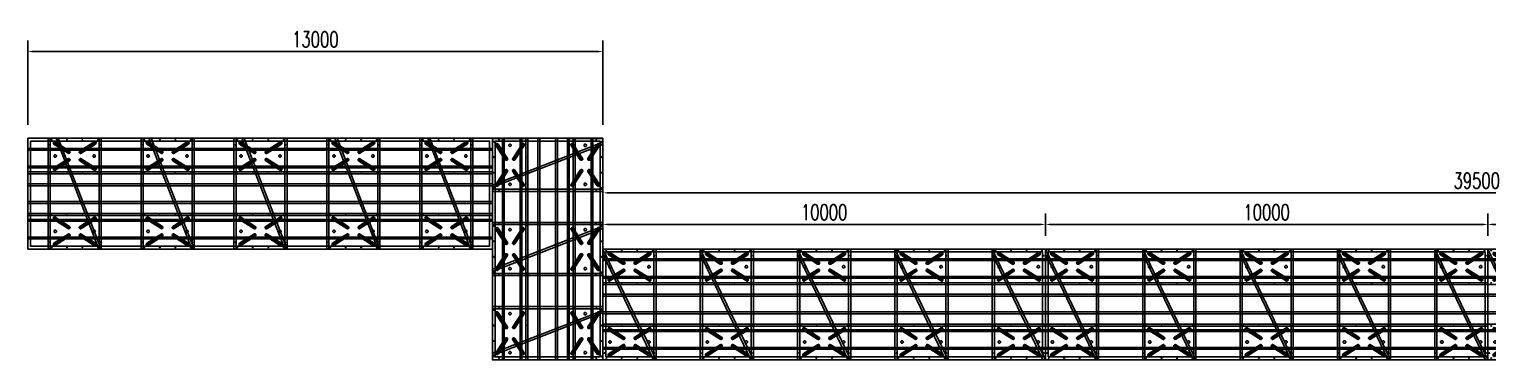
# Model space of a CAD drawing. Header units: millimetres. Extents: x -1871197 to -1180782, y 1281217 to 1543414.
# Drawn here: x -1423046 to -1390078, y 1391817 to 1399281 of the extents above; entities that cross this region are included whole.
import ezdxf

# ---------------------------------------------------------------- set-up
doc = ezdxf.new("R2010")
doc.units = ezdxf.units.MM
doc.header["$LTSCALE"] = 10
doc.layers.get('0').update_dxf_attribs({"linetype": 'CONTINUOUS'})
doc.layers.get('DEFPOINTS').update_dxf_attribs({"linetype": 'CONTINUOUS'})
for name, color, linetype in [('W-FLOAT_BOWL浮筒', 253, 'CONTINUOUS'), ('W-STEEL_FRAME钢架', 3, 'CONTINUOUS'), ('W-STEEL_KEEL钢龙骨', 5, 'CONTINUOUS')]:
    doc.layers.add(name, color=color, linetype=linetype)
doc.layers.add('文字标注', color=7, linetype='CONTINUOUS', lineweight=18)
doc.styles.add('STANDARD_T3', font='simplex.shx', dxfattribs={"width": 0.7, "bigfont": 'gbcbig.shx'})
doc.dimstyles.new('W&&100', dxfattribs={"dimtxt": 350, "dimasz": 100, "dimexe": 250, "dimexo": 300, "dimgap": 100, "dimtad": 1, "dimdec": 0, "dimzin": 0, "dimdsep": 46, "dimtxsty": 'STANDARD_T3', "dimcen": 0.09, "dimclrd": 1, "dimclre": 1, "dimclrt": 7, "dimazin": 2, "dimtfac": 1, "dimtdec": 0, "dimtix": 1, "dimtmove": 2, "dimatfit": 3, "dimfxl": 100, "dimtolj": 1, "dimtzin": 0, "dimarcsym": 0})

# ---------------------------------------------------------------- blocks, each defined once
blk = doc.blocks.new('*U172')
at = {"layer": 'W-STEEL_KEEL钢龙骨'}
blk.add_lwpolyline([(-5250, -20), (5250, -20), (5250, 20), (-5250, 20)], close=True, dxfattribs=at)
blk = doc.blocks.new('*U173')
at = {"color": 0, "linetype": 'ByBlock', "lineweight": -2, "transparency": 16777216}
for p in [(0, 0), (0, -400), (0, -800), (0, -1200), (0, -1600), (0, -2000)]:
    blk.add_blockref('*U172', p, dxfattribs=at)
blk = doc.blocks.new('*U174')
at = {"layer": 'W-STEEL_KEEL钢龙骨'}
blk.add_lwpolyline([(-20, -2500), (20, -2500), (20, 2500), (-20, 2500)], close=True, dxfattribs=at)
blk = doc.blocks.new('*U175')
at = {"layer": 'W-STEEL_KEEL钢龙骨', "color": 0, "linetype": 'ByBlock', "lineweight": -2, "transparency": 16777216}
for p in [(0, 0), (400, 0), (800, 0), (1200, 0), (1600, 0), (2000, 0)]:
    blk.add_blockref('*U174', p, dxfattribs=at)
blk = doc.blocks.new('*D560')
at = {"layer": 'DEFPOINTS', "color": 0, "transparency": 16777216}
for p in [(-1410078, 1398776), (-1423078, 1396818), (-1410078, 1396818)]:
    blk.add_point(p, dxfattribs=at)
at = {"layer": 'W-STEEL_FRAME钢架', "color": 1, "lineweight": -2, "transparency": 16777216}
for p, q in [((-1423078, 1397118), (-1423078, 1399026)), ((-1410078, 1397118), (-1410078, 1399026)), ((-1422978, 1398776), (-1410178, 1398776))]:
    blk.add_line(p, q, dxfattribs=at)
at = {"layer": 'W-STEEL_FRAME钢架', "color": 1, "transparency": 16777216}
for points in [[(-1422978, 1398793), (-1422978, 1398760), (-1423078, 1398776)], [(-1410178, 1398793), (-1410178, 1398760), (-1410078, 1398776)]]:
    blk.add_solid(points, dxfattribs=at)
at = {"layer": 'W-STEEL_FRAME钢架', "color": 7, "transparency": 16777216, "insert": (-1416578, 1399051), "char_height": 350, "attachment_point": 5, "style": 'STANDARD_T3'}
blk.add_mtext('\\A1;13000', dxfattribs=at)
blk = doc.blocks.new('*U562')
at = {"layer": 'W-STEEL_KEEL钢龙骨'}
blk.add_lwpolyline([(-5000, -20), (5000, -20), (5000, 20), (-5000, 20)], close=True, dxfattribs=at)
blk = doc.blocks.new('*U564')
at = {"layer": 'W-STEEL_KEEL钢龙骨', "color": 0, "linetype": 'ByBlock', "lineweight": -2, "transparency": 16777216}
for p in [(0, 0), (0, -400), (0, -800), (0, -1200), (0, -1600), (0, -2000)]:
    blk.add_blockref('*U562', p, dxfattribs=at)
blk = doc.blocks.new('1200fx')
at = {"layer": 'W-FLOAT_BOWL浮筒'}
for p, q in [((0, 375), (0, -375)), ((1175, 400), (25, 400)), ((1200, -375), (1200, 375)), ((121, 311), (116, 301)), ((116, 301), (118, 289)), ((118, 289), (121, 279)), ((128, 320), (121, 311)), ((121, 279), (129, 271)), ((126, 296), (129, 306)), ((128, 286), (126, 296)), ((139, 325), (128, 320)), ((134, 279), (128, 286)), ((129, 306), (136, 314)), ((129, 296), (131, 304)), ((131, 288), (129, 296)), ((137, 283), (129, 271)), ((129, 271), (453, 61)), ((131, 304), (137, 311)), ((137, 283), (131, 288)), ((132, 1), (134, 11)), ((134, -11), (132, 1)), ((134, 279), (458, 68)), ((134, 11), (140, 21)), ((136, 314), (145, 316)), ((137, 311), (145, 313)), ((153, 309), (137, 283)), ((461, 71), (137, 283)), ((150, 325), (139, 325)), ((140, 21), (150, 28)), ((145, 316), (155, 313)), ((145, 313), (153, 309)), ((159, 321), (150, 325)), ((150, 28), (161, 29)), ((159, 321), (153, 309)), ((153, 309), (477, 100)), ((478, 103), (155, 313)), ((483, 112), (159, 321)), ((161, 29), (171, 28)), ((171, 28), (180, 21)), ((180, 21), (187, 11)), ((187, 11), (188, 1)), ((188, 1), (187, -11)), ((461, 71), (453, 61)), ((453, 61), (464, 56)), ((467, 65), (458, 68)), ((461, 71), (477, 100)), ((469, 70), (461, 71)), ((464, 56), (475, 56)), ((478, 68), (467, 65)), ((475, 71), (469, 70)), ((482, 76), (475, 71)), ((475, 56), (485, 61)), ((483, 112), (477, 100)), ((477, 100), (482, 93)), ((478, 103), (485, 95)), ((485, 75), (478, 68)), ((482, 93), (485, 85)), ((485, 85), (482, 76)), ((491, 103), (483, 112)), ((485, 95), (488, 85)), ((488, 85), (485, 75)), ((485, 61), (493, 70)), ((496, 93), (491, 103)), ((493, 70), (496, 81)), ((496, 81), (496, 93)), ((709, 103), (704, 93)), ((704, 93), (704, 81)), ((704, 81), (707, 70)), ((707, 70), (715, 61)), ((717, 112), (709, 103)), ((712, 85), (715, 95)), ((715, 75), (712, 85)), ((715, 95), (722, 103)), ((723, 68), (715, 75)), ((715, 61), (725, 56)), ((1041, 321), (717, 112)), ((717, 112), (723, 100)), ((717, 85), (718, 93)), ((718, 76), (717, 85)), ((718, 93), (723, 100)), ((725, 71), (718, 76)), ((1045, 313), (722, 103)), ((723, 100), (1047, 309)), ((741, 71), (723, 100)), ((733, 65), (723, 68)), ((733, 70), (725, 71)), ((725, 56), (736, 56)), ((741, 71), (733, 70)), ((742, 68), (733, 65)), ((736, 56), (747, 61)), ((1064, 283), (741, 71)), ((741, 71), (747, 61)), ((742, 68), (1066, 279)), ((747, 61), (1071, 271)), ((1015, 11), (1012, 1)), ((1012, 1), (1015, -11)), ((1020, 21), (1015, 11)), ((1029, 28), (1020, 21)), ((1041, 29), (1029, 28)), ((1052, 325), (1041, 321)), ((1047, 309), (1041, 321)), ((1050, 28), (1041, 29)), ((1045, 313), (1055, 316)), ((1047, 309), (1055, 313)), ((1047, 309), (1064, 283)), ((1060, 21), (1050, 28)), ((1063, 325), (1052, 325)), ((1055, 316), (1064, 314)), ((1055, 313), (1063, 311)), ((1066, 11), (1060, 21)), ((1072, 320), (1063, 325)), ((1063, 311), (1069, 304)), ((1064, 314), (1072, 306)), ((1069, 288), (1064, 283)), ((1064, 283), (1071, 271)), ((1072, 286), (1066, 279)), ((1068, 1), (1066, 11)), ((1066, -11), (1068, 1)), ((1069, 304), (1071, 296)), ((1071, 296), (1069, 288)), ((1071, 271), (1079, 279)), ((1080, 311), (1072, 320)), ((1072, 306), (1076, 296)), ((1076, 296), (1072, 286)), ((1079, 279), (1084, 289)), ((1084, 301), (1080, 311)), ((1084, 289), (1084, 301)), ((118, -288), (116, -299)), ((116, -299), (121, -311)), ((121, -278), (118, -288)), ((129, -269), (121, -278)), ((121, -311), (128, -320)), ((126, -296), (128, -286)), ((129, -306), (126, -296)), ((128, -286), (134, -278)), ((128, -320), (139, -325)), ((453, -60), (129, -269)), ((129, -269), (137, -281)), ((129, -296), (131, -288)), ((131, -304), (129, -296)), ((136, -313), (129, -306)), ((131, -288), (137, -281)), ((137, -309), (131, -304)), ((140, -21), (134, -11)), ((458, -68), (134, -278)), ((145, -314), (136, -313)), ((137, -281), (461, -71)), ((153, -309), (137, -281)), ((145, -311), (137, -309)), ((139, -325), (150, -325)), ((150, -26), (140, -21)), ((153, -309), (145, -311)), ((155, -313), (145, -314)), ((161, -29), (150, -26)), ((150, -325), (159, -320)), ((477, -98), (153, -309)), ((153, -309), (159, -320)), ((155, -313), (478, -101)), ((159, -320), (483, -110)), ((171, -26), (161, -29)), ((180, -21), (171, -26)), ((187, -11), (180, -21)), ((464, -56), (453, -60)), ((453, -60), (461, -71)), ((458, -68), (467, -65)), ((461, -71), (469, -68)), ((461, -71), (477, -98)), ((475, -56), (464, -56)), ((467, -65), (478, -66)), ((469, -68), (475, -70)), ((485, -61), (475, -56)), ((475, -70), (482, -76)), ((482, -93), (477, -98)), ((477, -98), (483, -110)), ((478, -66), (485, -75)), ((485, -95), (478, -101)), ((482, -76), (485, -85)), ((485, -85), (482, -93)), ((483, -110), (491, -101)), ((493, -70), (485, -61)), ((485, -75), (488, -85)), ((488, -85), (485, -95)), ((491, -101), (496, -91)), ((496, -80), (493, -70)), ((496, -91), (496, -80)), ((707, -70), (704, -80)), ((704, -80), (704, -91)), ((704, -91), (709, -101)), ((715, -61), (707, -70)), ((709, -101), (717, -110)), ((712, -85), (715, -75)), ((715, -95), (712, -85)), ((725, -56), (715, -61)), ((715, -75), (723, -66)), ((722, -101), (715, -95)), ((717, -85), (718, -76)), ((718, -93), (717, -85)), ((723, -98), (717, -110)), ((717, -110), (1041, -320)), ((718, -76), (725, -70)), ((723, -98), (718, -93)), ((722, -101), (1045, -313)), ((723, -66), (733, -65)), ((741, -71), (723, -98)), ((1047, -309), (723, -98)), ((736, -56), (725, -56)), ((725, -70), (733, -68)), ((733, -65), (742, -68)), ((733, -68), (741, -71)), ((747, -60), (736, -56)), ((747, -60), (741, -71)), ((741, -71), (1064, -281)), ((1066, -278), (742, -68)), ((1071, -269), (747, -60)), ((1015, -11), (1020, -21)), ((1020, -21), (1029, -26)), ((1029, -26), (1041, -29)), ((1041, -29), (1050, -26)), ((1041, -320), (1047, -309)), ((1041, -320), (1052, -325)), ((1055, -314), (1045, -313)), ((1047, -309), (1064, -281)), ((1055, -311), (1047, -309)), ((1050, -26), (1060, -21)), ((1052, -325), (1063, -325)), ((1063, -309), (1055, -311)), ((1064, -313), (1055, -314)), ((1060, -21), (1066, -11)), ((1069, -304), (1063, -309)), ((1063, -325), (1072, -320)), ((1071, -269), (1064, -281)), ((1064, -281), (1069, -288)), ((1072, -306), (1064, -313)), ((1066, -278), (1072, -286)), ((1069, -288), (1071, -296)), ((1071, -296), (1069, -304)), ((1079, -278), (1071, -269)), ((1072, -286), (1076, -296)), ((1076, -296), (1072, -306)), ((1072, -320), (1080, -311)), ((1084, -288), (1079, -278)), ((1080, -311), (1084, -299)), ((1084, -299), (1084, -288)), ((25, -400), (1175, -400))]:
    blk.add_line(p, q, dxfattribs=at)
for centre in [(75, 365), (425, 365), (775, 365), (1125, 365), (35, 250), (1165, 250), (35, -250), (1165, -250), (75, -365), (425, -365), (775, -365), (1125, -365)]:
    blk.add_circle(centre, 7, dxfattribs=at)
for centre, start, end in [((25, 375), 90, 180), ((1175, 375), 0, 90), ((25, -375), 180, 270), ((1175, -375), 270, 0)]:
    blk.add_arc(centre, 25, start, end, dxfattribs=at)
blk = doc.blocks.new('*U568')
at = {"rotation": 270}
blk.add_blockref('1200fx', (0, 600), dxfattribs=at)
blk = doc.blocks.new('*U569')
at = {"color": 0, "linetype": 'ByBlock', "lineweight": -2, "transparency": 16777216}
blk.add_blockref('*U568', (0, 0), dxfattribs=at)
blk = doc.blocks.new('*U570')
at = {"rotation": 270}
blk.add_blockref('1200fx', (0, 600), dxfattribs=at)
blk = doc.blocks.new('*U571')
at = {"color": 0, "linetype": 'ByBlock', "lineweight": -2, "transparency": 16777216}
blk.add_blockref('*U570', (0, 0), dxfattribs=at)
blk = doc.blocks.new('*U565')
at = {"rotation": 90}
for name, p in [('*U569', (0, 850)), ('*U571', (0, -850))]:
    blk.add_blockref(name, p, dxfattribs=at)
blk = doc.blocks.new('*U567')
at = {"layer": '文字标注', "color": 0, "linetype": 'ByBlock', "lineweight": -2, "transparency": 16777216}
for p in [(0, 0), (2200, 0), (4400, 0), (6600, 0), (8800, 0)]:
    blk.add_blockref('*U565', p, dxfattribs=at)
blk = doc.blocks.new('*U572')
at = {"layer": 'W-STEEL_KEEL钢龙骨'}
blk.add_lwpolyline([(-5000, -20), (5000, -20), (5000, 20), (-5000, 20)], close=True, dxfattribs=at)
blk = doc.blocks.new('*U574')
at = {"layer": 'W-STEEL_KEEL钢龙骨', "color": 0, "linetype": 'ByBlock', "lineweight": -2, "transparency": 16777216}
for p in [(0, 0), (0, -400), (0, -800), (0, -1200), (0, -1600), (0, -2000)]:
    blk.add_blockref('*U572', p, dxfattribs=at)
blk = doc.blocks.new('*U577')
at = {"rotation": 270}
blk.add_blockref('1200fx', (0, 600), dxfattribs=at)
blk = doc.blocks.new('*U578')
at = {"color": 0, "linetype": 'ByBlock', "lineweight": -2, "transparency": 16777216}
blk.add_blockref('*U577', (0, 0), dxfattribs=at)
blk = doc.blocks.new('*U579')
at = {"rotation": 270}
blk.add_blockref('1200fx', (0, 600), dxfattribs=at)
blk = doc.blocks.new('*U580')
at = {"color": 0, "linetype": 'ByBlock', "lineweight": -2, "transparency": 16777216}
blk.add_blockref('*U579', (0, 0), dxfattribs=at)
blk = doc.blocks.new('*U575')
at = {"rotation": 90}
for name, p in [('*U578', (0, 850)), ('*U580', (0, -850))]:
    blk.add_blockref(name, p, dxfattribs=at)
blk = doc.blocks.new('*U576')
at = {"layer": '文字标注', "color": 0, "linetype": 'ByBlock', "lineweight": -2, "transparency": 16777216}
for p in [(0, 0), (2200, 0), (4400, 0), (6600, 0), (8800, 0)]:
    blk.add_blockref('*U575', p, dxfattribs=at)
blk = doc.blocks.new('*U581')
at = {"layer": 'W-STEEL_KEEL钢龙骨'}
blk.add_lwpolyline([(-5000, -20), (5000, -20), (5000, 20), (-5000, 20)], close=True, dxfattribs=at)
blk = doc.blocks.new('*U583')
at = {"layer": 'W-STEEL_KEEL钢龙骨', "color": 0, "linetype": 'ByBlock', "lineweight": -2, "transparency": 16777216}
for p in [(0, 0), (0, -400), (0, -800), (0, -1200), (0, -1600), (0, -2000)]:
    blk.add_blockref('*U581', p, dxfattribs=at)
blk = doc.blocks.new('*U586')
at = {"rotation": 270}
blk.add_blockref('1200fx', (0, 600), dxfattribs=at)
blk = doc.blocks.new('*U587')
at = {"color": 0, "linetype": 'ByBlock', "lineweight": -2, "transparency": 16777216}
blk.add_blockref('*U586', (0, 0), dxfattribs=at)
blk = doc.blocks.new('*U588')
at = {"rotation": 270}
blk.add_blockref('1200fx', (0, 600), dxfattribs=at)
blk = doc.blocks.new('*U589')
at = {"color": 0, "linetype": 'ByBlock', "lineweight": -2, "transparency": 16777216}
blk.add_blockref('*U588', (0, 0), dxfattribs=at)
blk = doc.blocks.new('*U584')
at = {"rotation": 90}
for name, p in [('*U587', (0, 850)), ('*U589', (0, -850))]:
    blk.add_blockref(name, p, dxfattribs=at)
blk = doc.blocks.new('*U585')
at = {"layer": '文字标注', "color": 0, "linetype": 'ByBlock', "lineweight": -2, "transparency": 16777216}
for p in [(0, 0), (2200, 0), (4400, 0), (6600, 0), (8800, 0)]:
    blk.add_blockref('*U584', p, dxfattribs=at)
blk = doc.blocks.new('*D600')
at = {"layer": 'DEFPOINTS', "color": 0, "transparency": 16777216}
for p in [(-1400078, 1394873), (-1410078, 1394318), (-1400078, 1394318)]:
    blk.add_point(p, dxfattribs=at)
at = {"layer": 'W-STEEL_FRAME钢架', "color": 1, "lineweight": -2, "transparency": 16777216}
for p, q in [((-1410078, 1394618), (-1410078, 1395123)), ((-1400078, 1394618), (-1400078, 1395123)), ((-1409978, 1394873), (-1400178, 1394873))]:
    blk.add_line(p, q, dxfattribs=at)
at = {"layer": 'W-STEEL_FRAME钢架', "color": 1, "transparency": 16777216}
for points in [[(-1409978, 1394890), (-1409978, 1394857), (-1410078, 1394873)], [(-1400178, 1394890), (-1400178, 1394857), (-1400078, 1394873)]]:
    blk.add_solid(points, dxfattribs=at)
at = {"layer": 'W-STEEL_FRAME钢架', "color": 7, "transparency": 16777216, "insert": (-1405078, 1395148), "char_height": 350, "attachment_point": 5, "style": 'STANDARD_T3'}
blk.add_mtext('\\A1;10000', dxfattribs=at)
blk = doc.blocks.new('*D601')
at = {"layer": 'DEFPOINTS', "color": 0, "transparency": 16777216}
for p in [(-1390078, 1394873), (-1400078, 1394318), (-1390078, 1394318)]:
    blk.add_point(p, dxfattribs=at)
at = {"layer": 'W-STEEL_FRAME钢架', "color": 1, "lineweight": -2, "transparency": 16777216}
for p, q in [((-1400078, 1394618), (-1400078, 1395123)), ((-1390078, 1394618), (-1390078, 1395123)), ((-1399978, 1394873), (-1390178, 1394873))]:
    blk.add_line(p, q, dxfattribs=at)
at = {"layer": 'W-STEEL_FRAME钢架', "color": 1, "transparency": 16777216}
for points in [[(-1399978, 1394890), (-1399978, 1394857), (-1400078, 1394873)], [(-1390178, 1394890), (-1390178, 1394857), (-1390078, 1394873)]]:
    blk.add_solid(points, dxfattribs=at)
at = {"layer": 'W-STEEL_FRAME钢架', "color": 7, "transparency": 16777216, "insert": (-1395078, 1395148), "char_height": 350, "attachment_point": 5, "style": 'STANDARD_T3'}
blk.add_mtext('\\A1;10000', dxfattribs=at)
blk = doc.blocks.new('*D602')
at = {"layer": 'DEFPOINTS', "color": 0, "transparency": 16777216}
for p in [(-1380078, 1394873), (-1390078, 1394318), (-1380078, 1394318)]:
    blk.add_point(p, dxfattribs=at)
at = {"layer": 'W-STEEL_FRAME钢架', "color": 1, "lineweight": -2, "transparency": 16777216}
for p, q in [((-1390078, 1394618), (-1390078, 1395123)), ((-1380078, 1394618), (-1380078, 1395123)), ((-1389978, 1394873), (-1380178, 1394873))]:
    blk.add_line(p, q, dxfattribs=at)
at = {"layer": 'W-STEEL_FRAME钢架', "color": 1, "transparency": 16777216}
for points in [[(-1389978, 1394890), (-1389978, 1394857), (-1390078, 1394873)], [(-1380178, 1394890), (-1380178, 1394857), (-1380078, 1394873)]]:
    blk.add_solid(points, dxfattribs=at)
at = {"layer": 'W-STEEL_FRAME钢架', "color": 7, "transparency": 16777216, "insert": (-1385078, 1395148), "char_height": 350, "attachment_point": 5, "style": 'STANDARD_T3'}
blk.add_mtext('\\A1;10000', dxfattribs=at)
blk = doc.blocks.new('*D604')
at = {"layer": 'DEFPOINTS', "color": 0, "transparency": 16777216}
for p in [(-1370578, 1395586), (-1410078, 1394318), (-1370578, 1394318)]:
    blk.add_point(p, dxfattribs=at)
at = {"layer": 'W-STEEL_FRAME钢架', "color": 1, "lineweight": -2, "transparency": 16777216}
for p, q in [((-1410078, 1394618), (-1410078, 1395836)), ((-1409978, 1395586), (-1370678, 1395586)), ((-1370578, 1394618), (-1370578, 1395836))]:
    blk.add_line(p, q, dxfattribs=at)
at = {"layer": 'W-STEEL_FRAME钢架', "color": 1, "transparency": 16777216}
for points in [[(-1409978, 1395603), (-1409978, 1395570), (-1410078, 1395586)], [(-1370678, 1395603), (-1370678, 1395570), (-1370578, 1395586)]]:
    blk.add_solid(points, dxfattribs=at)
at = {"layer": 'W-STEEL_FRAME钢架', "color": 7, "transparency": 16777216, "insert": (-1390328, 1395861), "char_height": 350, "attachment_point": 5, "style": 'STANDARD_T3'}
blk.add_mtext('\\A1;39500', dxfattribs=at)
blk = doc.blocks.new('*U628')
blk.add_blockref('1200fx', (-600, 850))
at = {"xscale": -1, "rotation": 180}
blk.add_blockref('1200fx', (-600, -850), dxfattribs=at)
blk = doc.blocks.new('*U630')
at = {"color": 0, "linetype": 'ByBlock', "lineweight": -2, "transparency": 16777216}
for p in [(0, 0), (2100, 0), (4200, 0), (6300, 0), (8400, 0)]:
    blk.add_blockref('*U628', p, dxfattribs=at)
blk = doc.blocks.new('*U631')
at = {"xscale": -1, "rotation": 270}
blk.add_blockref('1200fx', (-850, -600), dxfattribs=at)
at = {"rotation": 90}
blk.add_blockref('1200fx', (850, -600), dxfattribs=at)
blk = doc.blocks.new('*U632')
at = {"color": 0, "linetype": 'ByBlock', "lineweight": -2, "transparency": 16777216}
for p in [(0, 3800), (0, 1900), (0, 0)]:
    blk.add_blockref('*U631', p, dxfattribs=at)

msp = doc.modelspace()

# ---------------------------------------------------------------- linework, layer by layer
at = {"layer": 'W-STEEL_FRAME钢架'}
for points in [[(-1423077.7, 1396817.7), (-1412577.7, 1396817.7), (-1412577.7, 1394317.7), (-1423077.7, 1394317.7)], [(-1423014.7, 1396754.7), (-1412640.7, 1396754.7), (-1412640.7, 1394380.7), (-1423014.7, 1394380.7)], [(-1422617.7, 1394317.7), (-1422569.7, 1394317.7), (-1422569.7, 1396817.7), (-1422617.7, 1396817.7)], [(-1421465.7, 1394317.7), (-1421417.7, 1394317.7), (-1421417.7, 1396817.7), (-1421465.7, 1396817.7)], [(-1420517.7, 1394317.7), (-1420469.7, 1394317.7), (-1420469.7, 1396817.7), (-1420517.7, 1396817.7)], [(-1419365.7, 1394317.7), (-1419317.7, 1394317.7), (-1419317.7, 1396817.7), (-1419365.7, 1396817.7)], [(-1418417.7, 1394317.7), (-1418369.7, 1394317.7), (-1418369.7, 1396817.7), (-1418417.7, 1396817.7)], [(-1417265.7, 1394317.7), (-1417217.7, 1394317.7), (-1417217.7, 1396817.7), (-1417265.7, 1396817.7)], [(-1416317.7, 1394317.7), (-1416269.7, 1394317.7), (-1416269.7, 1396817.7), (-1416317.7, 1396817.7)], [(-1415165.7, 1394317.7), (-1415117.7, 1394317.7), (-1415117.7, 1396817.7), (-1415165.7, 1396817.7)], [(-1414217.7, 1394317.7), (-1414169.7, 1394317.7), (-1414169.7, 1396817.7), (-1414217.7, 1396817.7)], [(-1413065.7, 1394317.7), (-1413017.7, 1394317.7), (-1413017.7, 1396817.7), (-1413065.7, 1396817.7)], [(-1410077.7, 1396817.7), (-1412577.7, 1396817.7), (-1412577.7, 1391817.8), (-1410077.7, 1391817.8)], [(-1410140.7, 1396754.7), (-1412514.7, 1396754.7), (-1412514.7, 1391880.8), (-1410140.7, 1391880.8)], [(-1412577.7, 1395618.8), (-1410077.7, 1395618.8), (-1410077.7, 1395666.8), (-1412577.7, 1395666.8)], [(-1412577.7, 1394869.8), (-1410077.7, 1394869.8), (-1410077.7, 1394917.8), (-1412577.7, 1394917.8)], [(-1410077.7, 1391817.8), (-1400077.7, 1391817.8), (-1400077.7, 1394317.8), (-1410077.7, 1394317.8)], [(-1410014.7, 1391880.8), (-1400140.7, 1391880.8), (-1400140.7, 1394254.8), (-1410014.7, 1394254.8)], [(-1408877.7, 1394317.8), (-1408925.7, 1394317.8), (-1408925.7, 1391817.8), (-1408877.7, 1391817.8)], [(-1407829.7, 1394317.8), (-1407877.7, 1394317.8), (-1407877.7, 1391817.8), (-1407829.7, 1391817.8)], [(-1406677.7, 1394317.8), (-1406725.7, 1394317.8), (-1406725.7, 1391817.8), (-1406677.7, 1391817.8)], [(-1405629.7, 1394317.8), (-1405677.7, 1394317.8), (-1405677.7, 1391817.8), (-1405629.7, 1391817.8)], [(-1404477.7, 1394317.8), (-1404525.7, 1394317.8), (-1404525.7, 1391817.8), (-1404477.7, 1391817.8)], [(-1403429.7, 1394317.8), (-1403477.7, 1394317.8), (-1403477.7, 1391817.8), (-1403429.7, 1391817.8)], [(-1402277.7, 1394317.8), (-1402325.7, 1394317.8), (-1402325.7, 1391817.8), (-1402277.7, 1391817.8)], [(-1401229.7, 1394317.8), (-1401277.7, 1394317.8), (-1401277.7, 1391817.8), (-1401229.7, 1391817.8)], [(-1400077.7, 1391817.8), (-1390077.7, 1391817.8), (-1390077.7, 1394317.8), (-1400077.7, 1394317.8)], [(-1400014.7, 1391880.8), (-1390140.7, 1391880.8), (-1390140.7, 1394254.8), (-1400014.7, 1394254.8)], [(-1398877.7, 1394317.8), (-1398925.7, 1394317.8), (-1398925.7, 1391817.8), (-1398877.7, 1391817.8)], [(-1397829.7, 1394317.8), (-1397877.7, 1394317.8), (-1397877.7, 1391817.8), (-1397829.7, 1391817.8)], [(-1396677.7, 1394317.8), (-1396725.7, 1394317.8), (-1396725.7, 1391817.8), (-1396677.7, 1391817.8)], [(-1395629.7, 1394317.8), (-1395677.7, 1394317.8), (-1395677.7, 1391817.8), (-1395629.7, 1391817.8)], [(-1394477.7, 1394317.8), (-1394525.7, 1394317.8), (-1394525.7, 1391817.8), (-1394477.7, 1391817.8)], [(-1393429.7, 1394317.8), (-1393477.7, 1394317.8), (-1393477.7, 1391817.8), (-1393429.7, 1391817.8)], [(-1392277.7, 1394317.8), (-1392325.7, 1394317.8), (-1392325.7, 1391817.8), (-1392277.7, 1391817.8)], [(-1391229.7, 1394317.8), (-1391277.7, 1394317.8), (-1391277.7, 1391817.8), (-1391229.7, 1391817.8)], [(-1390077.7, 1391817.8), (-1380077.7, 1391817.8), (-1380077.7, 1394317.8), (-1390077.7, 1394317.8)], [(-1412577.7, 1393765.8), (-1410077.7, 1393765.8), (-1410077.7, 1393717.8), (-1412577.7, 1393717.8)], [(-1412577.7, 1392969.8), (-1410077.7, 1392969.8), (-1410077.7, 1393017.8), (-1412577.7, 1393017.8)]]:
    msp.add_lwpolyline(points, close=True, dxfattribs=at)
at = {"layer": 'W-STEEL_FRAME钢架', "color": 2}
for points in [[(-1421469.2, 1394317.7), (-1421417.7, 1394317.7), (-1422387.1, 1396817.7), (-1422438.6, 1396817.7)], [(-1419369.2, 1394317.7), (-1419317.7, 1394317.7), (-1420287.1, 1396817.7), (-1420338.6, 1396817.7)], [(-1417269.2, 1394317.7), (-1417217.7, 1394317.7), (-1418187.1, 1396817.7), (-1418238.6, 1396817.7)], [(-1415169.2, 1394317.7), (-1415117.7, 1394317.7), (-1416087.1, 1396817.7), (-1416138.6, 1396817.7)], [(-1413069.2, 1394317.7), (-1413017.7, 1394317.7), (-1413987.1, 1396817.7), (-1414038.6, 1396817.7)], [(-1412577.7, 1395762.9), (-1412577.7, 1395711.4), (-1410077.7, 1396680.8), (-1410077.7, 1396732.3)], [(-1412577.7, 1393863), (-1412577.7, 1393811.6), (-1410077.7, 1394780.9), (-1410077.7, 1394832.4)], [(-1410077.7, 1394317.8), (-1410077.7, 1394206.6), (-1408932, 1391817.8), (-1408877.7, 1391817.8)], [(-1407877.7, 1394317.8), (-1407877.7, 1394206.6), (-1406732, 1391817.8), (-1406677.7, 1391817.8)], [(-1405677.7, 1394317.8), (-1405677.7, 1394206.6), (-1404532, 1391817.8), (-1404477.7, 1391817.8)], [(-1403477.7, 1394317.8), (-1403477.7, 1394206.6), (-1402332, 1391817.8), (-1402277.7, 1391817.8)], [(-1401277.7, 1394317.8), (-1401277.7, 1394206.6), (-1400132, 1391817.8), (-1400077.7, 1391817.8)], [(-1400077.7, 1394317.8), (-1400077.7, 1394206.6), (-1398932, 1391817.8), (-1398877.7, 1391817.8)], [(-1397877.7, 1394317.8), (-1397877.7, 1394206.6), (-1396732, 1391817.8), (-1396677.7, 1391817.8)], [(-1395677.7, 1394317.8), (-1395677.7, 1394206.6), (-1394532, 1391817.8), (-1394477.7, 1391817.8)], [(-1393477.7, 1394317.8), (-1393477.7, 1394206.6), (-1392332, 1391817.8), (-1392277.7, 1391817.8)], [(-1391277.7, 1394317.8), (-1391277.7, 1394206.6), (-1390132, 1391817.8), (-1390077.7, 1391817.8)], [(-1390077.7, 1394317.8), (-1390077.7, 1394206.6), (-1388932, 1391817.8), (-1388877.7, 1391817.8)], [(-1412577.7, 1391963), (-1412577.7, 1391911.6), (-1410077.7, 1392880.9), (-1410077.7, 1392932.4)]]:
    msp.add_lwpolyline(points, close=True, dxfattribs=at)
at = {"layer": 'W-STEEL_KEEL钢龙骨', "color": 30}
for points in [[(-1411817.7, 1391817.8), (-1411777.7, 1391817.8), (-1411777.7, 1396817.7), (-1411817.7, 1396817.7)], [(-1410837.7, 1391817.8), (-1410877.7, 1391817.8), (-1410877.7, 1396817.7), (-1410837.7, 1396817.7)], [(-1423077.7, 1396017.7), (-1412577.7, 1396017.7), (-1412577.7, 1396057.7), (-1423077.7, 1396057.7)], [(-1423077.7, 1395117.7), (-1412577.7, 1395117.7), (-1412577.7, 1395077.7), (-1423077.7, 1395077.7)], [(-1410077.7, 1393555.3), (-1400077.7, 1393560.3), (-1400077.7, 1393520.3), (-1410077.7, 1393515.3)], [(-1400077.7, 1393555.3), (-1390077.7, 1393560.3), (-1390077.7, 1393520.3), (-1400077.7, 1393515.3)], [(-1410077.7, 1392617.8), (-1400077.8, 1392617.8), (-1400077.8, 1392577.8), (-1410077.7, 1392577.8)], [(-1400077.7, 1392617.8), (-1390077.8, 1392617.8), (-1390077.8, 1392577.8), (-1400077.7, 1392577.8)]]:
    msp.add_lwpolyline(points, close=True, dxfattribs=at)

# ---------------------------------------------------------------- block references
for name, p in [('*U173', (-1417827.7, 1396567.7)), ('*U630', (-1422017.7, 1395567.7)), ('*U632', (-1411327.7, 1392416.8))]:
    msp.add_blockref(name, p)
at = {"layer": 'W-STEEL_KEEL钢龙骨'}
for name, p in [('*U175', (-1412327.7, 1394317.8)), ('*U564', (-1405077.7, 1394076.9)), ('*U574', (-1395077.7, 1394076.9)), ('*U583', (-1385077.7, 1394076.9))]:
    msp.add_blockref(name, p, dxfattribs=at)
at = {"layer": '文字标注'}
for name, p in [('*U567', (-1409477.7, 1393067.8)), ('*U576', (-1399477.7, 1393067.8)), ('*U585', (-1389477.7, 1393067.8))]:
    msp.add_blockref(name, p, dxfattribs=at)

# ---------------------------------------------------------------- dimensions: what is measured, and where the dimension line sits
at = {"layer": 'W-STEEL_FRAME钢架'}
for base, p1, p2, picture, middle in [((-1410077.7, 1398776.2), (-1423077.7, 1396817.7), (-1410077.7, 1396817.7), '*D560', (-1416577.7, 1399051.2)), ((-1370577.7, 1395586.2), (-1410077.7, 1394317.8), (-1370577.7, 1394317.8), '*D604', (-1390327.7, 1395861.2)), ((-1400077.7, 1394873.2), (-1410077.7, 1394317.8), (-1400077.7, 1394317.8), '*D600', (-1405077.7, 1395148.2)), ((-1390077.7, 1394873.2), (-1400077.7, 1394317.8), (-1390077.7, 1394317.8), '*D601', (-1395077.7, 1395148.2)), ((-1380077.7, 1394873.2), (-1390077.7, 1394317.8), (-1380077.7, 1394317.8), '*D602', (-1385077.7, 1395148.2))]:
    dim = msp.add_linear_dim(base=base, p1=p1, p2=p2, dimstyle='W&&100', dxfattribs=at)
    dim.commit()
    dim.dimension.update_dxf_attribs({"geometry": picture, "text_midpoint": middle})

doc.saveas('drawing.dxf')
